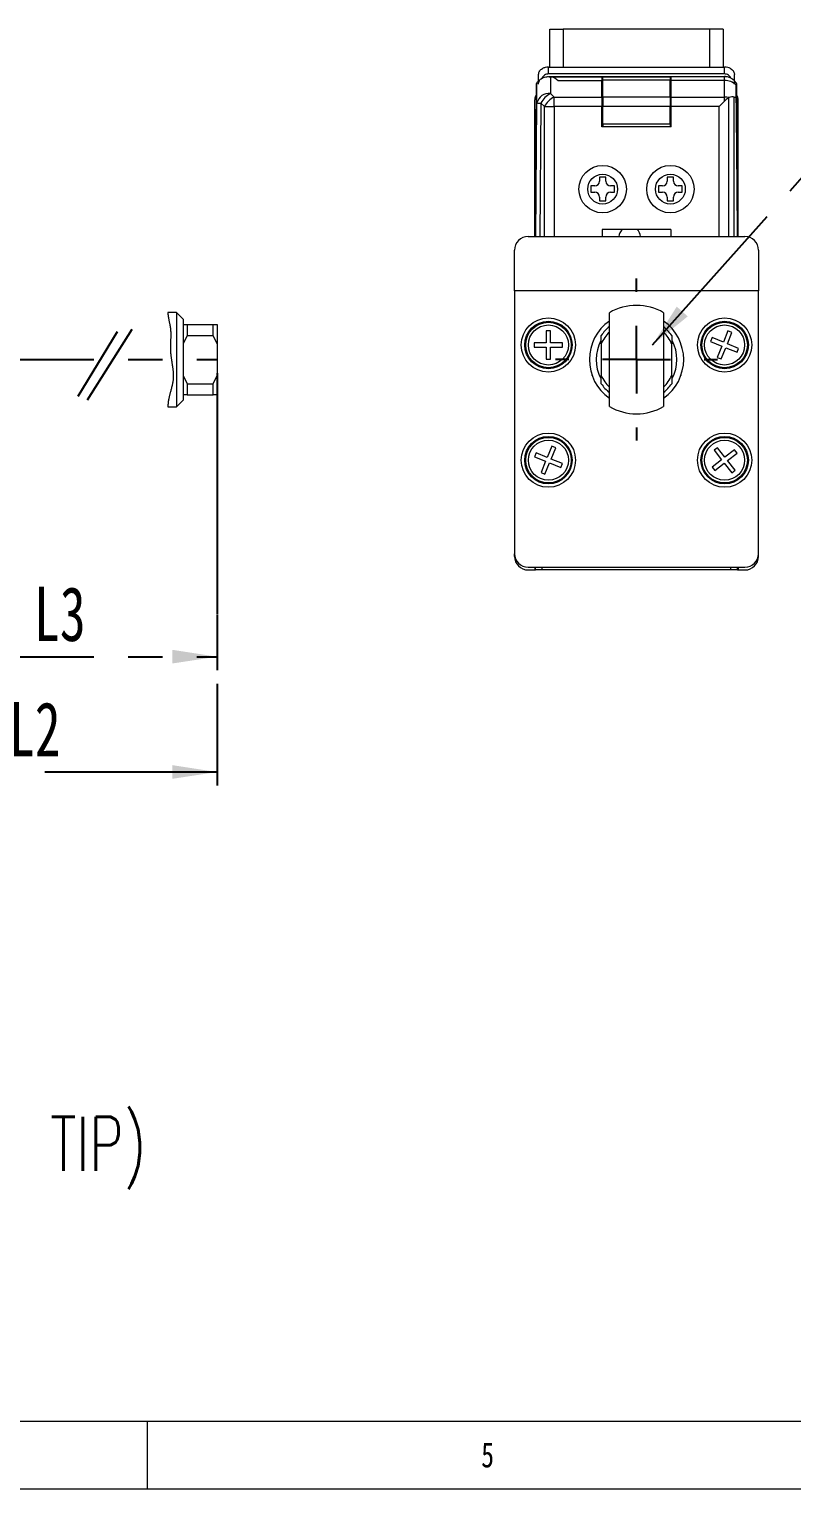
# Model space of a CAD drawing. Header units: millimetres. Extents: x 5 to 415, y 5 to 292.
# Drawn here: x 201.3 to 257.5, y 5 to 112.7 of the extents above; entities that cross this region are included whole.
import ezdxf

# ---------------------------------------------------------------- set-up
doc = ezdxf.new("R2010")
doc.units = ezdxf.units.MM
doc.linetypes.add('CENTERX2', pattern=[20.32, 12.7, -2.54, 2.54, -2.54])
doc.layers.add('CENTER_LINE', color=7, linetype='CENTERX2')
doc.layers.add('DIMENSION', color=7, linetype='Continuous')
doc.styles.add('SLDTEXTSTYLE0', font='TXT', dxfattribs={"width": 0.7})
doc.styles.add('SLDTEXTSTYLE2', font='TXT', dxfattribs={"width": 0.7, "bigfont": 'bigfont'})
doc.styles.add('SLDTEXTSTYLE3', font='TXT', dxfattribs={"width": 0.75})
doc.dimstyles.new('SLDDIMSTYLE0', dxfattribs={"dimtxt": 4, "dimasz": 3.302, "dimexe": 0, "dimexo": 0.0625, "dimgap": 1, "dimtad": 1, "dimrnd": 1e-09, "dimzin": 12, "dimdsep": 46, "dimtxsty": 'SLDTEXTSTYLE0', "dimsah": 1, "dimcen": 0.09, "dimadec": 0, "dimazin": 3, "dimtfac": 1, "dimtofl": 0, "dimtmove": 0, "dimatfit": 3, "dimfxl": 1, "dimfrac": 2, "dimtolj": 1, "dimtzin": 12, "dimarcsym": 0})
doc.dimstyles.new('SLDDIMSTYLE6', dxfattribs={"dimtxt": 0.18, "dimasz": 3.302, "dimexe": 0, "dimexo": 0.0625, "dimgap": 0, "dimtad": 0, "dimtih": 1, "dimtoh": 1, "dimdec": 0, "dimrnd": 1e-09, "dimzin": 0, "dimdsep": 46, "dimtxsty": 'Standard', "dimsah": 1, "dimcen": 0.09, "dimadec": 0, "dimazin": 0, "dimtfac": 3.302, "dimtdec": 0, "dimtofl": 0, "dimtmove": 0, "dimatfit": 3, "dimfxl": 1, "dimfrac": 2, "dimtolj": 1, "dimtzin": 0, "dimarcsym": 0})

# ---------------------------------------------------------------- blocks, each defined once
blk = doc.blocks.new('SW_NOTE_0')
at = {"layer": 'CENTER_LINE', "color": 0, "insert": (0, 0.16), "char_height": 4, "attachment_point": 1, "style": 'SLDTEXTSTYLE2'}
blk.add_mtext('1. ACCESSORY 부품 :  SCREW M2.5X0.45P, HINGE, NUT M3X0.5P ROD LINKAGE(ROD END TIP)', dxfattribs=at)
blk = doc.blocks.new('_D_25')
at = {"layer": 'CENTER_LINE'}
for p, q in [((215.12, 84.72), (215.12, 56.89)), ((189.62, 72), (189.62, 56.89)), ((215.12, 57.89), (189.62, 57.89))]:
    blk.add_line(p, q, dxfattribs=at)
for points in [[(189.62, 57.89), (192.92, 57.39), (192.92, 58.4)], [(215.12, 57.89), (211.82, 58.4), (211.82, 57.39)]]:
    blk.add_solid(points, dxfattribs=at)
at = {"layer": 'CENTER_LINE', "insert": (199.77, 63.05), "char_height": 4, "attachment_point": 1, "style": 'SLDTEXTSTYLE0'}
blk.add_mtext('L2', dxfattribs=at)
blk = doc.blocks.new('SW_CENTERMARKSYMBOL_8')
at = {"layer": 'CENTER_LINE', "color": 0}
for p, q in [((0, 5), (0, 5.98)), ((0, 0), (0, 2.5)), ((-5, 0), (-5.98, 0)), ((0, 0), (-2.5, 0)), ((0, 0), (0, -2.5)), ((0, 0), (2.5, 0)), ((5, 0), (5.98, 0)), ((0, -5), (0, -5.98))]:
    blk.add_line(p, q, dxfattribs=at)
blk = doc.blocks.new('_D_30')
at = {"layer": 'CENTER_LINE'}
for p, q in [((193.32, 87.32), (193.32, 65.4)), ((215.12, 87.32), (215.12, 65.4)), ((193.32, 66.4), (215.12, 66.4))]:
    blk.add_line(p, q, dxfattribs=at)
for points in [[(193.32, 66.4), (196.62, 65.9), (196.62, 66.91)], [(215.12, 66.4), (211.82, 66.91), (211.82, 65.9)]]:
    blk.add_solid(points, dxfattribs=at)
at = {"layer": 'CENTER_LINE', "insert": (201.62, 71.56), "char_height": 4, "attachment_point": 1, "style": 'SLDTEXTSTYLE0'}
blk.add_mtext('L3', dxfattribs=at)

msp = doc.modelspace()

# ---------------------------------------------------------------- linework, layer by layer
at = {"color": 7, "linetype": 'Continuous', "lineweight": 18}
for p, q in [((239.67, 109.905), (239.67, 112.705)), ((251.47, 112.705), (240.67, 112.705)), ((252.47, 112.705), (252.47, 109.905)), ((239.57, 109.405), (239.57, 109.905)), ((239.57, 109.905), (252.57, 109.905)), ((252.57, 109.405), (252.57, 109.905)), ((252.57, 109.405), (239.57, 109.405)), ((239.57, 109.205), (252.57, 109.205)), ((239.57, 109.205), (243.52, 109.205)), ((239.724, 109.193), (239.724, 107.959)), ((239.79, 109.181), (243.52, 109.181)), ((243.52, 108.888), (240.301, 108.888)), ((243.52, 109.181), (243.52, 109.205)), ((243.52, 109.181), (243.52, 108.888)), ((243.52, 107.698), (243.52, 108.888)), ((243.592, 109.205), (243.57, 109.161)), ((243.57, 108.605), (243.57, 109.161)), ((243.57, 109.161), (243.574, 109.153)), ((248.566, 109.153), (243.574, 109.153)), ((243.589, 107.698), (243.578, 108.948)), ((248.562, 108.948), (243.578, 108.948)), ((243.592, 109.205), (248.548, 109.205)), ((248.548, 109.205), (248.57, 109.161)), ((248.551, 107.698), (248.562, 108.948)), ((248.57, 109.161), (248.566, 109.153)), ((248.57, 109.161), (248.57, 108.605)), ((248.62, 109.205), (252.57, 109.205)), ((248.62, 109.179), (248.62, 109.205)), ((252.57, 109.179), (248.62, 109.179)), ((248.62, 108.912), (248.62, 109.179)), ((252.57, 108.912), (248.62, 108.912)), ((248.62, 107.698), (248.62, 108.912)), ((252.57, 108.912), (252.57, 109.179)), ((252.57, 107.698), (252.57, 108.912)), ((253.304, 108.656), (253.3, 108.889)), ((238.605, 97.403), (238.703, 108.704)), ((238.724, 107.26), (238.724, 108.738)), ((239.724, 107.959), (239.984, 107.698)), ((243.57, 108.649), (243.52, 108.649)), ((243.57, 108.605), (243.52, 108.605)), ((243.57, 106.797), (243.57, 108.605)), ((248.57, 108.649), (248.62, 108.649)), ((248.57, 106.797), (248.57, 108.605)), ((248.57, 108.605), (248.62, 108.605)), ((253.41, 107.63), (253.41, 108.589)), ((253.436, 108.704), (253.535, 97.403)), ((238.57, 97.403), (238.57, 107.405)), ((239.277, 106.991), (239.016, 107.252)), ((239.277, 106.991), (239.984, 106.991)), ((239.984, 106.991), (239.984, 107.698)), ((239.984, 107.698), (243.52, 107.698)), ((243.52, 106.991), (239.984, 106.991)), ((243.52, 107.698), (243.52, 106.991)), ((243.52, 105.505), (243.52, 106.991)), ((243.57, 106.797), (243.52, 106.797)), ((243.575, 106.205), (243.57, 106.797)), ((248.551, 107.698), (243.589, 107.698)), ((248.548, 106.991), (243.592, 106.991)), ((243.592, 105.705), (243.592, 106.991)), ((248.548, 105.705), (248.548, 106.991)), ((248.565, 106.205), (248.57, 106.797)), ((248.57, 106.797), (248.62, 106.797)), ((248.62, 107.698), (252.57, 107.698)), ((248.62, 106.991), (248.62, 107.698)), ((248.62, 105.505), (248.62, 106.991)), ((252.156, 106.991), (248.62, 106.991)), ((252.156, 106.991), (252.57, 107.405)), ((252.57, 107.405), (252.57, 107.698)), ((253.57, 97.403), (253.57, 107.405)), ((243.579, 106.205), (243.52, 106.205)), ((243.579, 105.705), (243.52, 105.705)), ((243.573, 105.705), (243.573, 105.505)), ((243.579, 105.705), (243.579, 106.205)), ((243.582, 105.705), (243.582, 105.505)), ((243.592, 105.705), (243.582, 105.705)), ((248.548, 105.705), (243.592, 105.705)), ((248.548, 105.705), (248.558, 105.705)), ((248.558, 105.705), (248.558, 105.505)), ((248.561, 105.705), (248.561, 106.205)), ((248.561, 106.205), (248.62, 106.205)), ((248.561, 105.705), (248.62, 105.705)), ((248.567, 105.705), (248.567, 105.505)), ((248.62, 105.505), (243.52, 105.505)), ((243.337, 101.78), (243.337, 101.489)), ((243.803, 101.78), (243.337, 101.78)), ((243.803, 101.489), (243.803, 101.78)), ((248.803, 101.78), (248.337, 101.78)), ((248.337, 101.78), (248.337, 101.489)), ((248.803, 101.489), (248.803, 101.78)), ((242.695, 101.139), (242.695, 100.672)), ((242.987, 101.139), (242.695, 101.139)), ((242.695, 100.672), (242.987, 100.672)), ((243.337, 100.322), (243.337, 100.03)), ((243.803, 100.03), (243.803, 100.322)), ((244.445, 101.139), (244.153, 101.139)), ((244.153, 100.672), (244.445, 100.672)), ((244.445, 100.672), (244.445, 101.139)), ((247.987, 101.139), (247.695, 101.139)), ((247.695, 101.139), (247.695, 100.672)), ((247.695, 100.672), (247.987, 100.672)), ((248.337, 100.322), (248.337, 100.03)), ((248.803, 100.03), (248.803, 100.322)), ((249.445, 101.139), (249.153, 101.139)), ((249.153, 100.672), (249.445, 100.672)), ((249.445, 100.672), (249.445, 101.139)), ((243.337, 100.03), (243.803, 100.03)), ((248.337, 100.03), (248.803, 100.03)), ((238.07, 97.403), (254.07, 97.403)), ((248.595, 97.93), (243.545, 97.93)), ((243.545, 97.93), (243.545, 97.403)), ((248.595, 97.93), (248.595, 97.403)), ((237.07, 93.403), (237.07, 96.403)), ((255.07, 96.403), (255.07, 93.403)), ((237.07, 93.403), (237.07, 74.003)), ((255.07, 93.403), (237.07, 93.403)), ((255.07, 74.003), (255.07, 93.403)), ((212.124, 91.803), (211.491, 91.803)), ((212.624, 91.303), (212.124, 91.803)), ((212.124, 91.803), (212.124, 84.85)), ((244.07, 84.859), (244.07, 91.787)), ((248.07, 91.787), (248.07, 88.323)), ((212.624, 91.303), (212.624, 85.349)), ((212.624, 90.923), (212.924, 90.923)), ((212.924, 90.923), (212.924, 90.101)), ((212.924, 90.923), (214.824, 90.923)), ((214.824, 90.101), (214.824, 90.923)), ((214.824, 90.923), (215.124, 90.923)), ((215.124, 90.923), (215.124, 89.49)), ((212.924, 90.101), (212.624, 89.49)), ((212.924, 90.101), (214.824, 90.101)), ((215.124, 89.49), (214.824, 90.101)), ((215.124, 89.49), (215.124, 87.156)), ((238.52, 89.56), (238.52, 89.245)), ((239.412, 89.56), (238.52, 89.56)), ((239.727, 90.453), (239.412, 90.453)), ((239.412, 90.453), (239.412, 89.56)), ((239.727, 89.56), (239.727, 90.453)), ((240.62, 89.56), (239.727, 89.56)), ((240.62, 89.245), (240.62, 89.56)), ((243.464, 89.49), (243.464, 90.101)), ((243.464, 89.49), (243.464, 87.156)), ((248.664, 90.101), (248.664, 89.49)), ((248.664, 87.156), (248.664, 89.49)), ((251.656, 89.943), (251.538, 89.651)), ((251.538, 89.651), (252.365, 89.316)), ((252.483, 89.608), (251.656, 89.943)), ((252.818, 90.435), (252.483, 89.608)), ((252.775, 89.49), (253.11, 90.317)), ((253.602, 89.155), (252.775, 89.49)), ((253.11, 90.317), (252.818, 90.435)), ((238.52, 89.245), (239.412, 89.245)), ((239.412, 89.245), (239.412, 88.353)), ((239.412, 88.353), (239.727, 88.353)), ((239.727, 89.245), (240.62, 89.245)), ((239.727, 88.353), (239.727, 89.245)), ((248.07, 88.323), (248.07, 84.859)), ((252.365, 89.316), (252.03, 88.489)), ((252.03, 88.489), (252.322, 88.371)), ((252.322, 88.371), (252.657, 89.198)), ((252.657, 89.198), (253.484, 88.863)), ((253.484, 88.863), (253.602, 89.155)), ((212.624, 87.156), (212.924, 86.545)), ((212.924, 86.545), (214.824, 86.545)), ((212.924, 86.545), (212.924, 85.723)), ((214.824, 86.545), (215.124, 87.156)), ((214.824, 85.723), (214.824, 86.545)), ((215.124, 87.156), (215.124, 85.723)), ((242.753, 87.203), (242.775, 87.203)), ((243.464, 86.545), (243.464, 87.156)), ((248.664, 87.156), (248.664, 86.545)), ((249.365, 87.203), (249.387, 87.203)), ((212.124, 84.843), (212.624, 85.343)), ((212.924, 85.723), (212.624, 85.723)), ((212.624, 85.349), (212.624, 85.343)), ((212.924, 85.723), (214.824, 85.723)), ((215.124, 85.723), (214.824, 85.723)), ((211.497, 84.843), (212.124, 84.843)), ((212.124, 84.85), (212.124, 84.843)), ((239.825, 81.934), (239.485, 81.109)), ((240.116, 81.813), (239.825, 81.934)), ((238.66, 81.45), (238.539, 81.158)), ((238.539, 81.158), (239.364, 80.818)), ((239.485, 81.109), (238.66, 81.45)), ((239.364, 80.818), (239.023, 79.993)), ((239.776, 80.988), (240.116, 81.813)), ((240.601, 80.648), (239.776, 80.988)), ((252.349, 80.929), (251.647, 80.377)), ((252.044, 81.825), (251.797, 81.631)), ((251.797, 81.631), (252.349, 80.929)), ((252.596, 81.124), (252.044, 81.825)), ((253.298, 81.676), (252.596, 81.124)), ((252.791, 80.877), (253.492, 81.429)), ((253.343, 80.175), (252.791, 80.877)), ((253.492, 81.429), (253.298, 81.676)), ((239.023, 79.993), (239.315, 79.872)), ((239.315, 79.872), (239.655, 80.697)), ((239.655, 80.697), (240.48, 80.356)), ((240.48, 80.356), (240.601, 80.648)), ((251.647, 80.377), (251.842, 80.13)), ((251.842, 80.13), (252.544, 80.682)), ((252.544, 80.682), (253.096, 79.981)), ((253.096, 79.981), (253.343, 80.175)), ((237.07, 73.803), (237.07, 74.003)), ((255.07, 73.803), (255.07, 74.003)), ((238.07, 73.003), (254.07, 73.003)), ((238.07, 72.803), (238.57, 72.803)), ((238.57, 73.003), (238.57, 72.803)), ((238.57, 72.803), (238.62, 72.803)), ((238.62, 72.803), (238.62, 73.003)), ((239.12, 72.803), (238.62, 72.803)), ((253.02, 72.803), (239.12, 72.803)), ((253.52, 72.803), (253.02, 72.803)), ((253.52, 72.803), (253.52, 73.003)), ((253.52, 72.803), (253.57, 72.803)), ((253.57, 73.003), (253.57, 72.803)), ((253.57, 72.803), (254.07, 72.803)), ((10, 10), (410.25, 10)), ((210, 5), (210, 10)), ((5, 5), (415, 5))]:
    msp.add_line(p, q, dxfattribs=at)
at = {"color": 8, "linetype": 'Continuous', "lineweight": 18}
for p, q in [((240.67, 112.705), (240.67, 109.905)), ((251.47, 109.905), (251.47, 112.705)), ((238.637, 97.403), (238.724, 107.26)), ((239.016, 107.252), (238.93, 97.403)), ((239.277, 97.403), (239.277, 106.991)), ((239.984, 106.991), (239.984, 97.403)), ((252.156, 97.403), (252.156, 106.991)), ((252.863, 107.635), (252.863, 97.403)), ((253.277, 97.403), (253.277, 107.698)), ((239.12, 72.803), (239.12, 73.003)), ((253.02, 72.803), (253.02, 73.003))]:
    msp.add_line(p, q, dxfattribs=at)
at = {"color": 7, "linetype": 'Continuous', "lineweight": 18, "flags": 128}
msp.add_lwpolyline([(211.491, 91.803), (211.492, 91.774), (211.494, 91.746), (211.496, 91.716), (211.499, 91.685), (211.502, 91.656), (211.505, 91.626), (211.508, 91.596), (211.512, 91.567), (211.516, 91.539), (211.52, 91.51), (211.524, 91.482), (211.529, 91.449), (211.535, 91.415), (211.541, 91.382), (211.547, 91.349), (211.553, 91.317), (211.56, 91.284), (211.567, 91.245), (211.575, 91.207), (211.584, 91.168), (211.592, 91.13), (211.6, 91.092), (211.61, 91.042), (211.621, 90.992), (211.631, 90.942), (211.637, 90.911), (211.643, 90.879), (211.649, 90.848), (211.655, 90.816), (211.66, 90.785), (211.665, 90.753), (211.67, 90.723), (211.674, 90.694), (211.678, 90.664), (211.681, 90.634), (211.685, 90.604), (211.688, 90.573), (211.691, 90.543), (211.693, 90.513), (211.695, 90.483), (211.697, 90.452), (211.699, 90.422), (211.7, 90.393), (211.702, 90.363), (211.703, 90.333), (211.704, 90.293), (211.705, 90.253), (211.705, 90.213), (211.705, 90.173), (211.705, 90.133), (211.705, 90.093), (211.705, 90.053), (211.704, 89.998), (211.702, 89.942), (211.701, 89.887), (211.699, 89.831), (211.697, 89.765), (211.695, 89.699), (211.692, 89.632), (211.69, 89.566), (211.688, 89.499), (211.686, 89.432), (211.685, 89.387), (211.684, 89.342), (211.683, 89.298), (211.682, 89.253), (211.682, 89.208), (211.682, 89.164), (211.683, 89.119), (211.683, 89.075), (211.684, 89.031), (211.686, 88.996), (211.687, 88.961), (211.689, 88.925), (211.691, 88.89), (211.693, 88.855), (211.695, 88.82), (211.698, 88.786), (211.701, 88.751), (211.704, 88.716), (211.709, 88.672), (211.714, 88.627), (211.719, 88.582), (211.725, 88.537), (211.73, 88.493), (211.736, 88.449), (211.743, 88.405), (211.749, 88.361), (211.755, 88.318), (211.765, 88.255), (211.775, 88.193), (211.784, 88.131), (211.794, 88.068), (211.804, 88.006), (211.812, 87.954), (211.82, 87.903), (211.828, 87.851), (211.836, 87.8), (211.843, 87.748), (211.85, 87.697), (211.855, 87.656), (211.86, 87.616), (211.865, 87.576), (211.87, 87.536), (211.874, 87.495), (211.878, 87.455), (211.88, 87.424), (211.883, 87.393), (211.885, 87.362), (211.887, 87.33), (211.889, 87.299), (211.891, 87.269), (211.892, 87.238), (211.893, 87.208), (211.894, 87.177), (211.894, 87.146), (211.894, 87.115), (211.894, 87.084), (211.894, 87.053), (211.893, 87.022), (211.892, 86.991), (211.89, 86.961), (211.888, 86.93), (211.886, 86.899), (211.883, 86.868), (211.88, 86.837), (211.877, 86.807), (211.873, 86.776), (211.869, 86.745), (211.864, 86.712), (211.859, 86.678), (211.853, 86.644), (211.847, 86.611), (211.841, 86.577), (211.834, 86.541), (211.826, 86.506), (211.819, 86.47), (211.811, 86.434), (211.803, 86.399), (211.794, 86.363), (211.784, 86.321), (211.773, 86.279), (211.763, 86.237), (211.752, 86.195), (211.736, 86.135), (211.72, 86.074), (211.703, 86.014), (211.687, 85.954), (211.671, 85.893), (211.658, 85.844), (211.645, 85.794), (211.632, 85.745), (211.619, 85.695), (211.607, 85.646), (211.598, 85.606), (211.588, 85.567), (211.58, 85.528), (211.571, 85.488), (211.563, 85.449), (211.556, 85.416), (211.55, 85.382), (211.544, 85.349), (211.538, 85.316), (211.532, 85.282), (211.527, 85.249), (211.522, 85.217), (211.518, 85.185), (211.514, 85.154), (211.51, 85.122), (211.507, 85.09), (211.505, 85.066), (211.503, 85.043), (211.501, 85.02), (211.499, 84.997), (211.498, 84.973), (211.497, 84.95), (211.496, 84.932), (211.496, 84.914), (211.496, 84.896), (211.496, 84.878), (211.496, 84.861), (211.497, 84.843)], dxfattribs=at)
at = {"color": 7, "linetype": 'Continuous', "lineweight": 18}
for centre, radius in [((243.57, 100.905), 1.75), ((248.57, 100.905), 1.75), ((243.57, 100.905), 1.1), ((248.57, 100.905), 1.1), ((239.57, 89.403), 2), ((239.57, 89.403), 1.75), ((239.57, 89.403), 1.678), ((239.57, 89.403), 1.479), ((252.57, 89.403), 2), ((252.57, 89.403), 1.75), ((252.57, 89.403), 1.678), ((252.57, 89.403), 1.479), ((239.57, 80.903), 2), ((239.57, 80.903), 1.75), ((239.57, 80.903), 1.678), ((239.57, 80.903), 1.479), ((252.57, 80.903), 2), ((252.57, 80.903), 1.75), ((252.57, 80.903), 1.678), ((252.57, 80.903), 1.479)]:
    msp.add_circle(centre, radius, dxfattribs=at)
for centre, radius, start, end in [((252.57, 108.905), 1, 63.69863, 90), ((239.57, 108.205), 1, 43.04269, 81.16753), ((252.57, 108.205), 1, 82.48354, 90), ((252.57, 108.205), 1, 77.34027, 90), ((252.611, 107.767), 1.146, 45.82364, 92.07245), ((252.57, 108.205), 1, 32.66721, 77.34027), ((239.57, 108.205), 1, 147.81989, 150.05281), ((239.601, 107.07), 0.897, 82.12722, 167.73628), ((240.476, 106.499), 1.642, 117.27378, 152.72622), ((252.57, 108.205), 1, 29.94719, 32.66721), ((252.57, 107.405), 1, 0, 29.12304), ((239.023, 112.385), 5.133, 266.658, 269.92808), ((240.737, 106.239), 1.642, 117.27378, 152.72622), ((252.572, 106.32), 1.378, 76.08614, 90.07918), ((253.096, 107.273), 0.43, 116.60592, 122.80643), ((242.987, 101.489), 0.35, 270, 0), ((244.153, 101.489), 0.35, 180, 270), ((247.987, 101.489), 0.35, 270, 0), ((249.153, 101.489), 0.35, 180, 270), ((242.987, 100.322), 0.35, 0, 90), ((244.153, 100.322), 0.35, 90, 180), ((247.987, 100.322), 0.35, 0, 90), ((249.153, 100.322), 0.35, 90, 180), ((238.07, 96.403), 1, 90, 180), ((245.575, 97.349), 0.8, 133.44276, 176.15994), ((245.575, 97.349), 0.8, 3.84006, 46.55724), ((254.07, 96.403), 1, 0, 90), ((246.07, 88.323), 4, 60, 120), ((246.07, 88.323), 3.48, 125.07951, 234.92049), ((246.064, 88.323), 3.15, 129.27262, 145.62874), ((246.07, 88.323), 3.48, 305.07951, 54.92049), ((246.064, 88.323), 3.15, 34.37126, 50.44414), ((246.07, 88.323), 2.98, 151.73606, 207.98333), ((246.064, 88.323), 2.85, 134.39843, 155.82246), ((246.064, 88.323), 2.85, 24.17754, 45.26208), ((246.07, 88.323), 2.98, 331.95659, 28.14632), ((246.064, 88.323), 2.85, 204.17754, 225.60157), ((246.064, 88.323), 3.15, 214.37126, 230.72738), ((246.064, 88.323), 2.85, 314.73792, 335.82246), ((246.064, 88.323), 3.15, 309.55586, 325.62874), ((246.07, 88.323), 4, 240, 270), ((246.07, 88.323), 4, 270, 300), ((238.07, 74.003), 1, 180, 270), ((238.07, 73.803), 1, 180, 270), ((254.07, 74.003), 1, 270, 0), ((254.07, 73.803), 1, 270, 0)]:
    msp.add_arc(centre, radius, start, end, dxfattribs=at)
for centre, major_axis, ratio, start_param, end_param in [((252.57, 105.991), (0.707, 1.707), 0.4142136, 0, 0.4455613), ((252.57, 107.405), (1, 0), 0.4142136, 0.5738261, 0.7853982), ((252.57, 204.408), (-1, 114.593), 0.0000761, 2.5764929, 2.77517), ((253.526, 95.905), (-0.018, 2.1), 0.0087265, 5.5063709, 7.046704)]:
    msp.add_ellipse(centre, major_axis=major_axis, ratio=ratio, start_param=start_param, end_param=end_param, dxfattribs=at)
for points in [[(239.67, 112.705), (239.685, 112.705), (239.715, 112.705), (239.946, 112.705), (240.277, 112.705), (240.539, 112.705), (240.67, 112.705)], [(252.47, 112.705), (252.455, 112.705), (252.425, 112.705), (252.194, 112.705), (251.863, 112.705), (251.601, 112.705), (251.47, 112.705)], [(238.836, 108.656), (238.84, 108.7), (238.849, 108.789), (238.906, 108.912), (238.989, 109.018), (239.065, 109.065), (239.102, 109.089)]]:
    msp.add_open_spline(points, degree=3, dxfattribs=at)
for points, knots in [([(239.57, 109.905), (239.493, 109.901), (239.339, 109.892), (239.198, 109.832), (239.127, 109.802)], [0, 0, 0, 0, 0.5000079, 1, 1, 1, 1]), ([(238.724, 108.738), (238.727, 108.744), (238.735, 108.757), (238.817, 108.872), (238.976, 109.023), (239.219, 109.156), (239.484, 109.216), (239.659, 109.2), (239.724, 109.193)], [0, 0, 0, 0, 0.1540722, 0.3092067, 0.4883347, 0.6715016, 0.8782308, 1, 1, 1, 1]), ([(238.841, 108.905), (238.842, 108.982), (238.845, 109.142), (238.847, 109.287), (238.848, 109.362)], [0, 0, 0, 0, 0.4793147, 1, 1, 1, 1]), ([(238.848, 109.362), (238.853, 109.408), (238.861, 109.498), (238.922, 109.625), (239.01, 109.732), (239.088, 109.779), (239.127, 109.802)], [0, 0, 0, 0, 0.268398, 0.5221781, 0.7647473, 1, 1, 1, 1]), ([(239.57, 109.405), (239.52, 109.401), (239.421, 109.393), (239.285, 109.325), (239.172, 109.224), (239.127, 109.135), (239.105, 109.09)], [0, 0, 0, 0, 0.2498829, 0.4998439, 0.7498829, 1, 1, 1, 1]), ([(243.578, 108.948), (243.577, 109.013), (243.576, 109.129), (243.575, 109.146), (243.574, 109.153)], [0, 0, 0, 0, 0.557681, 1, 1, 1, 1]), ([(248.566, 109.153), (248.565, 109.141), (248.563, 109.119), (248.562, 109.001), (248.562, 108.948)], [0, 0, 0, 0, 0.5576818, 1, 1, 1, 1]), ([(253.035, 109.09), (253.013, 109.135), (252.968, 109.224), (252.855, 109.325), (252.719, 109.393), (252.62, 109.401), (252.57, 109.405)], [0, 0, 0, 0, 0.2501171, 0.5001561, 0.7501171, 1, 1, 1, 1]), ([(252.789, 109.181), (252.788, 109.181), (252.785, 109.18), (252.749, 109.18), (252.696, 109.179), (252.633, 109.179), (252.589, 109.179), (252.57, 109.179)], [0, 0, 0, 0, 0.2095293, 0.4190586, 0.6285879, 0.8381172, 1, 1, 1, 1]), ([(253.013, 109.802), (253.057, 109.775), (253.146, 109.721), (253.237, 109.595), (253.284, 109.471), (253.289, 109.393), (253.291, 109.362)], [0, 0, 0, 0, 0.2705008, 0.5406399, 0.8204463, 1, 1, 1, 1]), ([(253.299, 108.905), (253.298, 108.978), (253.295, 109.138), (253.293, 109.283), (253.291, 109.362)], [0, 0, 0, 0, 0.45205475, 1, 1, 1, 1]), ([(238.57, 107.405), (238.576, 107.493), (238.586, 107.662), (238.661, 107.814), (238.696, 107.886)], [0, 0, 0, 0, 0.5227521, 1, 1, 1, 1]), ([(253.412, 108.745), (253.412, 108.744), (253.411, 108.741), (253.41, 108.703), (253.41, 108.645), (253.41, 108.597), (253.41, 108.589)], [0, 0, 0, 0, 0.2387509, 0.5024487, 0.9237691, 1, 1, 1, 1]), ([(243.589, 107.698), (243.59, 107.582), (243.591, 107.374), (243.592, 107.108), (243.592, 106.991)], [0, 0, 0, 0, 0.55756799, 1, 1, 1, 1]), ([(248.551, 107.698), (248.55, 107.582), (248.549, 107.374), (248.548, 107.108), (248.548, 106.991)], [0, 0, 0, 0, 0.557568, 1, 1, 1, 1]), ([(252.863, 107.635), (252.788, 107.585), (252.69, 107.52), (252.593, 107.427), (252.57, 107.405)], [0, 0, 0, 0, 0.7656173, 1, 1, 1, 1])]:
    msp.add_open_spline(points, degree=3, knots=knots, dxfattribs=at)
at = {"layer": 'CENTER_LINE'}
for p, q in [((193.319, 88.323), (215.124, 88.323)), ((215.124, 85.723), (215.124, 82.663))]:
    msp.add_line(p, q, dxfattribs=at)
at = {"layer": 'DIMENSION'}
for p, q in [((208.824, 90.542), (205.532, 85.342)), ((207.759, 90.379), (204.846, 85.603))]:
    msp.add_line(p, q, dxfattribs=at)

# ---------------------------------------------------------------- block references
at = {"layer": 'CENTER_LINE'}
for name, p in [('SW_CENTERMARKSYMBOL_8', (246.07, 88.323)), ('SW_NOTE_0', (27.066, 32.294))]:
    msp.add_blockref(name, p, dxfattribs=at)

# ---------------------------------------------------------------- texts
at = {"color": 7, "linetype": 'Continuous', "lineweight": 0, "insert": (234.613, 8.434), "char_height": 1.852, "attachment_point": 1, "style": 'SLDTEXTSTYLE3'}
msp.add_mtext('5', dxfattribs=at)

# ---------------------------------------------------------------- dimensions: what is measured, and where the dimension line sits
at = {"layer": 'CENTER_LINE'}
dim = msp.add_linear_dim(base=(215.124, 66.404), p1=(193.319, 88.323), p2=(215.124, 88.323), text='L3', dimstyle='SLDDIMSTYLE0', dxfattribs=at)
dim.commit()
dim.dimension.update_dxf_attribs({"geometry": '_D_30', "text_midpoint": (204.222, 66.404), "dimtype": 160})
dim = msp.add_linear_dim(base=(189.6194, 57.8944), p1=(215.1241, 85.723), p2=(189.6194, 73.003), dimstyle='SLDDIMSTYLE0', dxfattribs=at)
dim.commit()
dim.dimension.update_dxf_attribs({"geometry": '_D_25', "text_midpoint": (202.3718, 57.8944), "dimtype": 160})

# ---------------------------------------------------------------- leaders
msp.add_leader([(247.244, 89.41), (262.787, 106.805)], dimstyle='SLDDIMSTYLE6', dxfattribs=at)

doc.saveas('drawing.dxf')
